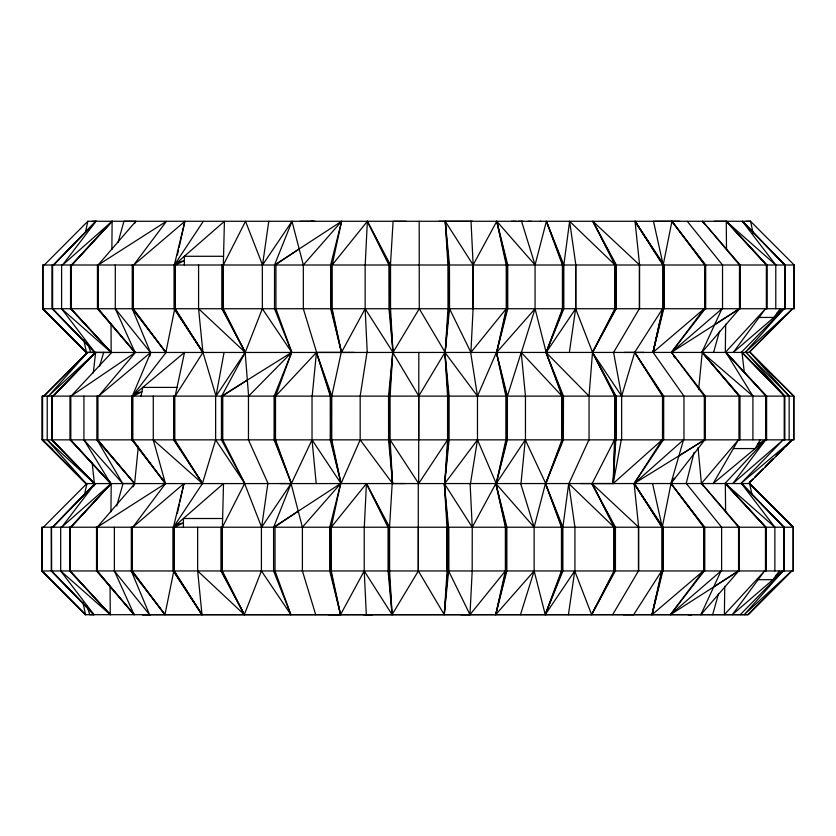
<?xml version="1.0" encoding="UTF-8"?>
<svg xmlns="http://www.w3.org/2000/svg" width="836" height="836" viewBox="0 0 836 836"><rect width="100%" height="100%" fill="white"/><g stroke="black" fill="none" stroke-linecap="round" stroke-linejoin="round"><path stroke-width="1.25" d="M418.721 439.851L418.721 396.118L444.909 352.426L447.563 396.118L447.563 439.851L418.669 483.542L418.826 352.426M111.867 249.567L112.118 221.268L62.585 265.002L95.994 221.268L53.295 265.002M110.948 511.789L111.198 483.49L61.676 527.223L95.074 483.49L94.123 485.862M725.648 324.159L725.324 352.426L765.504 308.735L733.276 352.426L783.98 308.735L745.21 352.426L792.737 308.735L748.972 352.426M724.728 586.381L724.404 614.648L764.585 570.957L732.357 614.648L783.06 570.957L744.291 614.648L791.817 570.957L748.053 614.648L363.639 614.7M592.139 483.553L613.175 483.542L614.481 439.851L592.139 483.542L580.55 483.542M638.662 570.957L638.662 527.223L634.127 483.542L662.154 439.851L613.175 483.542L615.108 439.851M365.207 265.002L367.359 221.31L332.143 265.002L332.174 308.735L341.464 352.426L365.144 308.735L365.144 265.002M364.287 527.223L366.44 483.542L331.223 527.223L331.255 570.957L340.545 614.648L364.224 570.957L364.224 527.223M473.103 308.735L473.103 265.002L496.783 221.31L506.24 265.002L506.24 308.735L470.908 352.426L473.103 308.735L473.166 265.002L471.023 221.31M613.175 483.542L615.798 439.851L615.798 396.118M447.563 439.851L444.742 483.542L477.481 439.851L477.481 396.118L470.658 352.426M389.325 396.118L392.753 352.426L418.826 396.118M589.046 439.851L589.046 396.118L592.494 352.426L614.899 308.735L614.899 265.002M312.194 396.118L316.436 352.426L354.109 352.426M520.995 483.542L525.28 439.851L545.762 483.542L563.37 439.851L563.464 396.118L546.023 352.426L589.046 396.118M698.614 389.691L702.219 352.426L752.912 396.118L752.912 439.851M138.337 446.278L134.627 483.542L97.028 439.851L97.028 396.118M473.166 265.002L445.264 221.31L449.465 265.002L449.538 308.735L445.17 352.426L419.264 308.735L419.191 221.31M93.287 372.96L95.638 352.384L111.752 352.426L71.05 396.118L135.432 352.426L98.543 396.118L150.762 352.426L149.811 356.167M563.83 265.002L546.389 221.31L535.061 265.002L535.061 308.735L546.18 352.426L563.83 308.735L563.83 265.002L569.619 221.31L615.045 265.002L615.045 308.735M562.879 527.223L545.469 483.542L534.141 527.223L534.141 570.957L545.26 614.648L562.879 570.957L562.879 527.223L568.699 483.542L614.126 527.223L614.126 570.957M118.022 242.513L123.958 221.268L135.798 221.31L98.105 265.002L98.105 308.735L98.105 265.002L166.448 221.31L133.697 265.002L184.892 221.31L174.337 265.002L224.424 221.31L223.327 265.002L245.523 221.31L262.535 265.002L268.764 221.31M173.418 570.957L173.418 527.223L223.505 483.542L222.407 527.223L244.603 483.542L261.616 527.223L267.844 483.542M569.368 352.426L575.638 308.735L575.638 265.002M568.449 614.648L574.729 570.957L591.637 614.648L615.296 570.957L615.296 527.223M366.994 352.426L360.17 396.118L360.17 439.851L341.046 483.542L312.027 439.851L312.027 396.118M470.48 483.542L477.481 439.851L496.229 483.542L525.28 439.851M179.813 502.258L183.972 483.542L132.778 527.223L165.528 483.542L132.36 439.851L132.328 396.118L184.526 352.426L175.152 396.118L202.97 352.426L216.001 396.118L224.058 352.426M613.405 482.288L621.273 439.851M141.044 396.118L142.747 387.402L177.023 387.402M660.158 523.953L662.269 527.223L671.015 483.542L704.769 527.223L704.769 570.957M85.408 232.512L87.843 221.268L750.644 221.268M84.488 494.745L86.923 483.49L43.378 527.223M332.143 265.002L341.6 221.31L274.542 265.002L274.511 308.735L291.795 352.426L262.337 308.735L262.337 265.002M221.655 439.851L221.655 396.118L291.628 352.426L275.608 396.118L316.436 352.426L330.272 396.118L330.262 439.851L341.046 483.542L331.756 439.851L331.756 396.118L341.234 352.426M331.223 527.223L340.68 483.542L273.633 527.223L291.074 483.542L302.402 527.223L302.402 570.957L315.705 614.648M506.24 308.735L496.647 352.426L535.061 308.735L521.413 352.426M679.595 221.31L671.935 221.3L663.188 265.002L653.491 221.31L671.935 221.3L704.685 265.002L704.685 308.735L703.055 310.292L705.218 308.735L671.35 352.426L721.97 308.735L701.832 352.426L739.62 308.735L671.35 352.426L704.225 308.735L652.989 352.426L662.582 308.735L634.628 352.426L624.116 352.426M738.7 527.223L738.7 570.957L670.43 614.648L703.306 570.957L652.07 614.648L661.663 570.957L633.709 614.648M496.229 483.542L506.616 439.851L506.616 396.118L496.417 352.426L507.379 396.118L507.379 439.851L496.229 483.542L505.874 439.851L505.874 396.118L496.417 352.426L477.481 396.118L444.909 352.426L448.326 396.118L448.326 439.851L444.742 483.542L449.099 439.851L449.099 396.118L444.909 352.426M460.939 614.669L469.989 614.648L472.183 570.957L472.246 527.223L495.863 483.542L505.362 527.223L505.362 570.957L495.727 614.648L534.141 570.957L520.494 614.648M177.41 255.011L178.517 250.027M179.071 247.529L184.892 221.31M177.326 513.492L179.259 504.756M663.742 265.002L663.742 308.735L652.989 352.426L657.713 331.202M658.277 328.705L659.385 323.72M662.833 527.223L662.833 570.957L652.07 614.648L656.239 595.932M652.989 352.426L663.126 308.735M652.07 614.648L662.206 570.957M183.972 483.542L173.418 527.223L202.406 483.542L215.636 439.851L215.636 396.118M329.718 527.223L331.558 525.666L330.481 527.223L330.523 570.957L340.545 614.648L329.76 570.957L329.76 527.223L340.68 483.542L302.402 527.223M686.178 483.542L694.12 452.328M116.747 505.989L123.038 483.49L134.878 483.542L133.028 486.897M713.578 352.426L719.524 331.202M712.659 614.648L718.605 593.435M649.603 507.567L634.127 483.542L704.8 439.851L670.932 483.542L683.524 439.851L634.2 483.542L661.945 527.223L661.945 570.957M99.599 366.126L103.695 352.384M507.379 396.118L521.215 352.426L562.043 396.118L562.043 439.851M546.18 352.426L562.409 308.735L562.409 265.002L546.389 221.31L563.098 265.002L563.098 308.735L546.18 352.426L575.638 308.735L592.557 352.426L614.69 396.118L614.69 439.851M545.26 614.648L561.458 570.957L561.458 527.223L545.469 483.542L562.137 527.223L562.137 570.957L545.26 614.648L574.729 570.957M262.337 308.735L245.23 352.426L221.655 396.118M197.662 527.223L197.662 570.957L244.311 614.648L261.417 570.957L261.417 527.223M274.542 265.002L291.994 221.31L303.322 265.002L303.322 308.735L316.625 352.426M150.762 352.426L132.328 396.118L166.082 352.426M568.95 483.542L588.899 439.851M738.7 570.957L700.913 614.648L721.05 570.957L670.43 614.648L704.299 570.957L702.135 572.524L703.755 570.957L703.766 527.223L671.015 483.542L704.225 527.223L704.225 570.957M279.736 483.542L291.377 483.553L312.027 439.851L316.207 483.542M615.317 439.851L615.317 396.118L592.494 352.426L615.526 308.735L615.526 265.002M615.996 439.851L615.996 396.118L592.494 352.426L616.216 308.735L616.216 265.002M701.832 352.426L703.066 350.19M700.913 614.648L702.146 612.412M134.554 223.557L135.798 221.31M760.164 439.851L755.19 448.566L733.36 448.566M612.673 614.648L638.443 570.957L638.443 527.223M367.234 352.426L365.144 308.735L393.014 352.426L419.264 308.735M366.314 614.648L364.224 570.957L392.094 614.648L418.345 570.957L418.345 527.223M670.932 483.542L674.224 478.077M174.337 265.002L203.326 221.31M662.499 570.957L662.499 527.223L634.127 483.542L663.324 439.851L661.161 441.408L662.708 439.851M216.001 396.118L245.157 352.426L223.191 308.735L223.191 265.002M262.535 265.002L291.994 221.31M261.616 527.223L291.074 483.542M177.451 262.285L175.508 265.002L184.338 260.644L177.451 262.285L174.964 265.002M176.532 524.517L174.599 527.223L183.418 522.866L176.532 524.517L174.045 527.223M780.281 308.735L773.864 317.45L759.078 317.45M779.361 570.957L772.945 579.682L758.158 579.682M698.029 447.563L701.414 483.542L738.397 439.851L713.16 483.542L765.672 439.851L732.858 483.542L783.207 439.851L740.821 483.542L792.434 439.851L748.763 483.542M274.919 396.118L276.183 394.561L274.187 396.118L291.628 352.426L248.605 396.118L245.157 352.426L222.564 308.735L222.564 265.002M505.362 570.957L469.989 614.648L448.629 570.957L448.545 527.223L444.344 483.542L472.246 527.223L470.104 483.542M135.568 393.401L133.332 396.118L141.89 391.76L135.568 393.401L132.872 396.118L132.819 439.851L165.455 483.542L97.185 527.223L134.878 483.542M303.322 265.002L341.6 221.31L330.638 265.002L332.477 263.444L331.401 265.002L331.443 308.735L341.464 352.426L330.68 308.735L330.68 265.002M749.453 482.675L753.079 479.028L749.464 482.675L751.136 480.669M72.001 265.002L112.118 221.268L71.415 265.002M71.091 527.223L111.198 483.49L70.496 527.223M71.76 265.002L112.118 221.268M70.851 527.223L111.198 483.49M724.906 483.542L765.672 439.851M53.65 265.002L95.994 221.268L53.535 265.002M53.285 396.118L95.638 352.384L48.488 396.118L87.477 352.384L94.468 352.384M52.731 527.223L95.074 483.49L52.375 527.223M53.17 396.118L95.638 352.384L52.929 396.118M52.616 527.223L95.074 483.49M741.239 352.426L783.98 308.735M740.32 614.648L783.06 570.957M762.401 442.568L765.086 439.851L757.677 444.209L762.401 442.568L765.316 439.851M749.181 352.426L792.486 308.735M791.577 570.957L748.262 614.648L85.356 614.7M765.776 466.269L773.028 458.985L764.919 467.178M776.654 455.338L783.008 448.963M787.533 444.407L792.079 439.851M44.298 265.002L87.843 221.268M43.942 396.118L87.477 352.384L43.817 396.118M775.829 456.247L783.102 448.963M785.83 446.225L792.194 439.851M780.834 311.452L783.625 308.735L777.072 313.092L780.834 311.452L783.75 308.735M779.915 573.674L782.705 570.957L776.153 575.325L779.915 573.674L782.83 570.957M275.284 265.002L299.163 248.95M274.365 527.223L298.243 511.183M222.345 396.118L247.341 380.066M739.17 308.735L714.561 324.786M738.251 570.957L713.641 587.008M704.257 439.851L678.884 455.902M85.962 483.584L749.62 483.542L793.28 527.223L793.28 570.957L41.8 570.957L41.8 527.223L784.168 527.223L784.168 570.957M511.527 221.31L516.334 221.31M92.138 221.31L96.318 221.268M746.245 221.31L750.435 221.268M86.275 352.468L750.174 352.426L793.834 396.118L793.834 439.851L42.417 439.851L42.417 396.118M60.683 527.223L60.683 570.957L93.935 614.648L89.755 614.7L87.122 606.194M528.342 221.31L531.299 221.31M311.305 221.31L315.203 221.31M540.14 221.31L540.808 221.31M150.637 614.669L142.214 614.669L372.689 614.711M300.26 221.31L313.312 221.3M438.837 221.31L472.361 221.268M518.257 221.31L523.169 221.31M634.628 352.437L643.898 352.426M223.546 256.286L184.338 256.286L184.338 265.002M83.819 339.97L86.484 352.468L42.72 308.735L794.2 308.735L794.2 265.002L42.72 265.002L42.72 308.735L86.38 352.468L42.97 308.735L42.97 265.002M793.834 396.118L42.187 396.118L42.187 439.851L85.857 483.584L87.843 483.584M222.627 518.508L183.418 518.508L183.418 527.223M784.325 527.223L793.28 527.223L749.62 483.542L752.055 494.776M406.15 221.31L393.108 221.3L390.454 265.002L367.359 221.31L388.907 265.002L388.991 308.735L393.014 352.426L390.527 308.735L390.527 265.002M405.23 483.542L392.188 483.521L389.534 527.223L366.44 483.542L387.998 527.223M623.196 614.648L633.709 614.669M328.13 614.648L340.545 614.669M714.425 221.268L726.265 221.31L775.787 265.002L775.787 308.735M688.206 614.711L691.403 614.721L690.149 614.711M725.596 511.81L725.345 483.542L774.867 527.223L774.867 570.957M61.603 265.002L61.603 308.735L111.178 352.426L111.01 324.159M60.683 570.957L110.258 614.648L110.091 586.381M153.27 396.118L153.27 439.851L202.49 483.542L174.808 439.851L174.808 396.118M42.187 439.851L52.668 449.475M47.213 396.118L47.213 439.851L94.437 483.542L92.148 462.977M639.582 308.735L639.582 265.002L592.86 221.31L615.045 265.002M638.662 527.223L591.94 483.542L614.126 527.223M198.581 265.002L198.581 308.735L245.23 352.426L221.874 308.735L221.874 265.002M794.2 265.002L750.54 221.31L753.246 233.798M749.62 483.542L793.165 527.223L793.155 570.957M42.417 439.851L86.066 483.542L47.213 439.851M86.066 483.542L42.542 439.851L42.542 396.118M789.163 439.851L789.163 396.118L746.099 352.426L784.722 396.118L784.722 439.851M784.722 396.118L742.023 352.426L744.364 372.981M784.168 527.223L741.459 483.542L774.867 527.223M52.135 396.118L52.135 439.851L94.437 483.542L51.769 439.851L51.769 396.118M51.518 527.223L51.644 570.957L93.935 614.648L51.278 570.957L51.278 527.223M94.437 483.542L52.01 439.851L52.01 396.118M51.518 570.957L93.935 614.648M765.452 570.957L765.452 527.223L725.345 483.542L766.048 527.223L766.048 570.957M71.144 265.002L71.144 308.735L111.178 352.426L70.548 308.735L70.548 265.002M109.641 481.243L110.76 483.542L70.119 439.851L70.119 396.118M70.224 527.223L70.224 570.957L110.258 614.648L69.628 570.957L69.628 527.223M725.345 483.542L765.692 527.223L765.692 570.957M111.178 352.426L70.893 308.735L70.893 265.002M83.924 396.118L83.924 439.851L110.76 483.542L70.475 439.851L70.475 396.118M110.258 614.648L69.973 570.957L69.973 527.223M110.76 483.542L70.715 439.851L70.715 396.118M789.163 396.118L750.174 352.426L793.719 396.118L793.719 439.851M83.924 439.851L122.693 483.542L97.028 439.851M496.783 221.31L507.745 265.002L507.745 308.735L496.647 352.426L506.982 308.735L506.982 265.002L496.783 221.31L535.061 265.002L521.58 221.31M495.863 483.542L506.856 527.223L506.856 570.957L495.727 614.648L506.093 570.957L506.093 527.223L495.863 483.542L534.141 527.223L520.661 483.542M703.818 223.557L702.585 221.31L740.278 265.002L740.278 308.735M739.108 439.851L739.108 396.118L702.219 352.426L739.912 396.118L739.912 439.851M702.898 485.779L701.665 483.542L739.358 527.223L739.358 570.957M115.295 265.002L115.295 308.735L135.045 352.426L97.446 308.735L97.446 265.002M114.375 527.223L114.375 570.957L134.126 614.648L96.527 570.957L96.527 527.223M702.219 352.426L739.463 396.118L739.463 439.851M133.812 350.19L135.045 352.426L97.906 308.735L97.906 265.002M132.893 612.412L134.126 614.648L96.986 570.957L96.986 527.223M702.585 221.31L739.473 265.002L739.473 308.735M701.665 483.542L738.554 527.223L738.554 570.957M135.045 352.426L98.261 308.735L98.261 265.002M134.126 614.648L97.342 570.957L97.342 527.223M687.255 221.31L722.534 265.002L722.534 308.735M686.335 483.542L721.614 527.223L721.614 570.957M115.295 308.735L150.459 352.426L132.234 308.735L132.234 265.002M114.375 570.957L149.539 614.648L131.315 570.957L131.315 527.223M132.234 308.735L165.873 352.426L174.734 308.735L177.556 313.103M153.27 439.851L165.455 483.542L131.816 439.851L131.816 396.118M131.315 570.957L164.953 614.648L173.815 570.957L176.636 575.335M775.787 265.002L742.378 221.31L785.088 265.002L785.088 308.735M61.603 308.735L94.855 352.426L52.187 308.735L52.187 265.002M360.17 439.851L392.586 483.542L390.109 439.851L390.088 396.118L392.753 352.426L388.552 396.118L388.573 439.851L392.586 483.542L389.346 439.851M653.125 352.426L683.952 396.118L683.952 439.851M261.417 570.957L290.876 614.648L275.023 570.957L275.023 527.223M215.636 439.851L244.802 483.542L222.763 439.851L222.763 396.118M592.494 352.426L621.65 396.118L621.65 439.851M639.582 265.002L635.047 221.31L664.035 265.002L664.035 308.735M634.127 483.542L663.126 527.223L663.126 570.957M198.581 308.735L202.908 352.426L174.055 308.735L174.055 265.002M197.662 570.957L201.988 614.648L173.136 570.957L173.136 527.223M390.109 439.851L418.669 483.542M662.864 308.735L662.864 265.002L635.047 221.31L663.418 265.002L663.418 308.735M175.226 265.002L175.226 308.735L202.908 352.426L174.682 308.735L174.682 265.002M174.306 527.223L174.306 570.957L201.988 614.648L173.763 570.957L173.763 527.223M635.047 221.31L655.445 252.984M657.556 256.265L659.667 259.536M651.014 509.751L658.747 521.769M178.956 315.287L202.908 352.426M178.037 577.519L201.988 614.648M752.912 396.118L725.899 352.426L766.602 396.118L766.602 439.851M673.544 355.708L674.871 357.892M162.142 478.077L165.455 483.542M418.345 570.957L444.25 614.648L448.629 570.957L448.629 527.223M244.802 483.542L221.446 439.851L221.446 396.118M222.271 527.223L222.271 570.957L244.311 614.648L220.955 570.957L220.955 527.223M244.311 614.648L221.644 570.957L221.644 527.223M367.359 221.31L389.68 265.002M366.44 483.542L388.771 527.223M449.538 308.735L470.908 352.426M268.095 483.542L248.459 439.851L248.459 396.118M275.514 396.118L275.514 439.851L291.377 483.542L274.093 439.851L274.093 396.118M290.876 614.648L273.591 570.957L273.591 527.223M291.377 483.542L274.825 439.851L274.825 396.118M562.043 396.118L546.023 352.426L562.732 396.118L562.732 439.851M291.795 352.426L275.932 308.735L275.932 265.002M331.777 396.118L316.436 352.426L331.035 396.118L331.025 439.851L341.046 483.542M88.417 345.184L90.675 352.468M652.571 483.542L662.269 527.223M82.9 602.202L85.565 614.7L41.8 570.957L85.46 614.7L42.051 570.957L42.051 527.223M569.619 221.31L575.847 265.002L575.847 308.735M568.699 483.542L574.928 527.223L574.928 570.957M521.215 352.426L525.457 396.118L525.457 439.851M389.607 527.223L389.607 570.957L392.094 614.648L388.071 570.957L388.071 527.223M447.772 527.223L444.344 483.542L447.009 527.223L447.009 570.957M393.014 352.426L389.764 308.735L389.764 265.002M392.094 614.648L388.844 570.957L388.844 527.223M726.505 249.588L726.265 221.31L766.967 265.002L766.967 308.735M794.085 265.002L794.085 308.735M784.847 308.735L784.847 265.002L742.378 221.31L784.722 265.002L784.722 308.735M784.481 439.851L784.481 396.118L742.023 352.426L784.367 396.118L784.367 439.851M783.928 570.957L783.928 527.223L741.459 483.542L783.813 527.223L783.813 570.957M766.612 308.735L766.612 265.002L726.265 221.31L766.372 265.002L766.372 308.735M766.246 439.851L766.246 396.118L725.899 352.426L766.006 396.118L766.006 439.851M705.688 308.735L705.688 265.002L671.935 221.31L705.145 265.002L705.145 308.735M705.323 439.851L705.323 396.118L671.569 352.426L704.32 396.118L704.32 439.851M663.679 439.851L663.679 396.118L634.691 352.426L621.65 396.118L613.593 352.426L639.362 308.735L639.362 265.002M663.053 439.851L663.053 396.118L634.691 352.426L662.499 396.118L662.499 439.851M616.362 308.735L616.362 265.002L592.86 221.31L615.672 265.002L615.672 308.735M615.442 570.957L615.442 527.223L591.94 483.542L614.753 527.223L614.753 570.957M614.606 527.223L614.606 570.957L591.637 614.648L613.979 570.957L613.979 527.223M562.638 396.118L562.638 439.851L545.762 483.542L561.949 439.851L561.949 396.118M448.775 265.002L448.775 308.735L445.17 352.426L448.002 308.735L447.929 265.002L445.264 221.31L448.692 265.002L448.692 308.735M447.856 527.223L447.856 570.957L444.25 614.648L447.093 570.957L447.093 527.223M418.272 483.542L418.272 570.957M389.346 396.118L389.325 439.851M174.254 396.118L174.254 439.851L202.49 483.542L173.627 439.851L173.627 396.118M133.237 265.002L133.237 308.735L165.873 352.426L132.778 308.735L132.778 265.002M132.318 527.223L132.318 570.957L164.953 614.648L131.858 570.957L131.858 527.223M97.833 396.118L97.833 439.851L134.627 483.542L97.478 439.851L97.478 396.118M52.553 265.002L52.553 308.735L94.855 352.426L52.428 308.735L52.428 265.002M763.059 469.006L754.898 477.21L763.101 469.006"/></g></svg>
